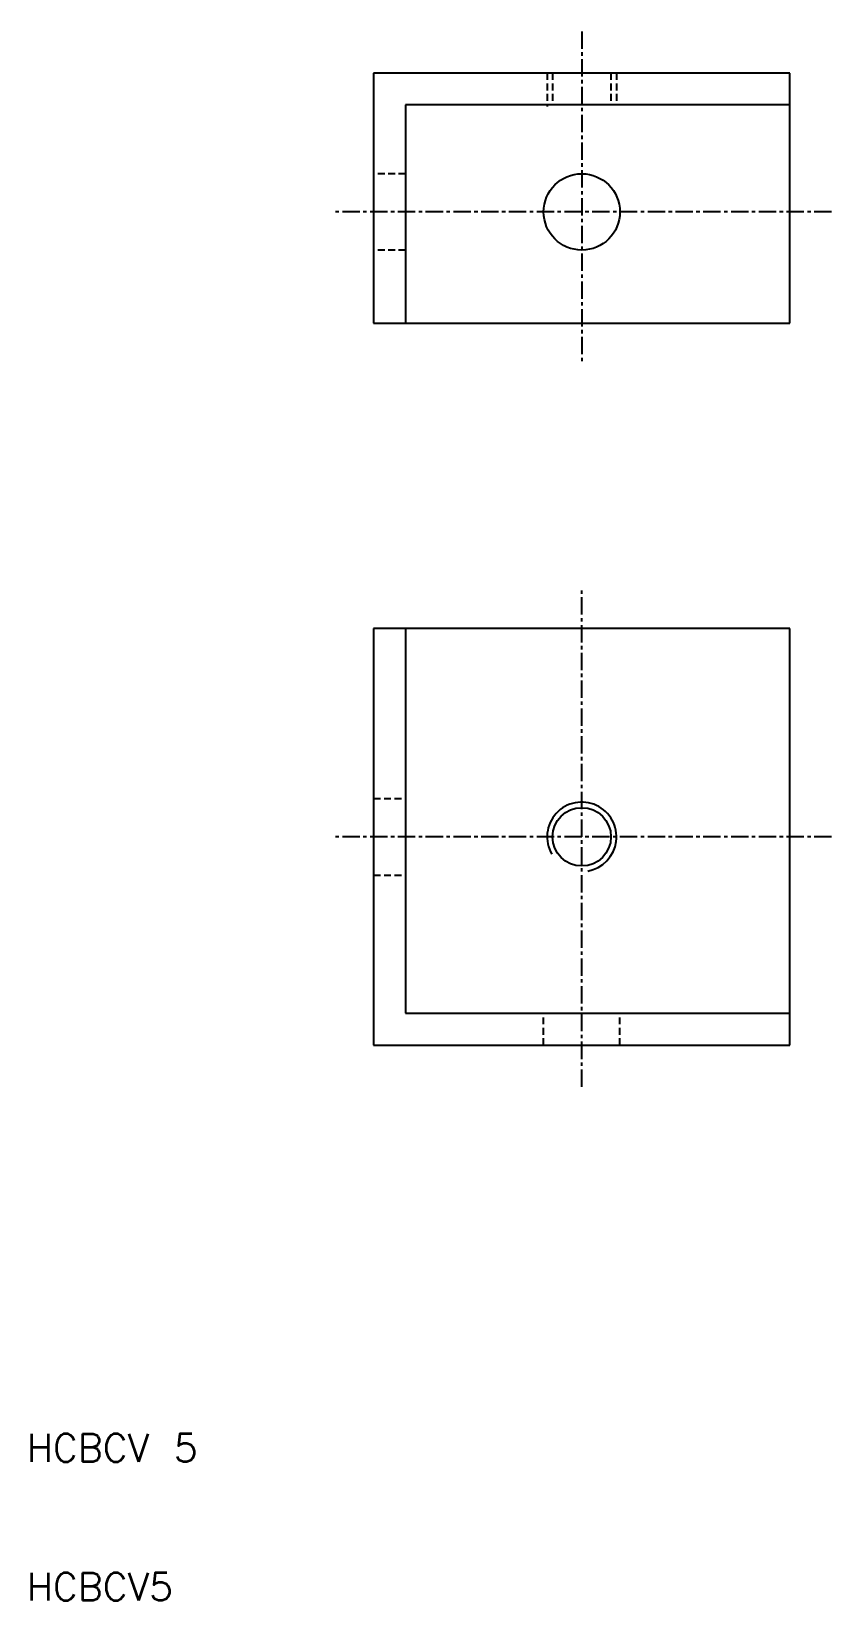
# Model space of a CAD drawing. Extents: x -40 to 18, y -55 to 58.
import ezdxf

# ---------------------------------------------------------------- set-up
doc = ezdxf.new("R2010")
doc.units = 0
doc.linetypes.add('CENTER', pattern=[2, 1.25, -0.25, 0.25, -0.25])
doc.linetypes.add('DASHED', pattern=[0.75, 0.5, -0.25])
doc.layers.get('0').update_dxf_attribs({"linetype": 'CONTINUOUS'})
doc.layers.add('CENTER', color=1, linetype='CENTER')
doc.styles.get("Standard").update_dxf_attribs({"font": 'txt.shx', "bigfont": 'bigfont.shx'})

msp = doc.modelspace()

# ---------------------------------------------------------------- linework, layer by layer
at = {"color": 7, "linetype": 'CONTINUOUS'}
for p, q in [((-15, 55), (-15, 37)), ((15, 55), (-15, 55)), ((15, 37), (15, 55)), ((-12.7, 52.7), (-12.7, 37)), ((15, 52.7), (-12.7, 52.7)), ((-15, 37), (15, 37)), ((-15, 15), (-15, -15)), ((15, 15), (-15, 15)), ((-12.7, 15), (-12.7, -12.7)), ((15, -15), (15, 15)), ((-12.7, -12.7), (15, -12.7)), ((-15, -15), (15, -15))]:
    msp.add_line(p, q, dxfattribs=at)
at = {"color": 3, "linetype": 'DASHED'}
for p, q in [((-2.5, 55), (-2.5, 52.58)), ((-2.1, 55), (-2.1, 52.7)), ((2.1, 55), (2.1, 52.7)), ((2.5, 55), (2.5, 52.7)), ((-12.7, 47.75), (-15, 47.75)), ((-12.7, 42.25), (-15, 42.25)), ((-15, 2.75), (-12.7, 2.75)), ((-15, -2.75), (-12.7, -2.75)), ((-2.75, -15), (-2.75, -12.7)), ((2.75, -15), (2.75, -12.7))]:
    msp.add_line(p, q, dxfattribs=at)
at = {"color": 7, "linetype": 'CONTINUOUS'}
for centre, radius in [((0, 45), 2.75), ((0, 0), 2.1)]:
    msp.add_circle(centre, radius, dxfattribs=at)
at = {"color": 3, "linetype": 'CONTINUOUS'}
msp.add_arc((0, 0), 2.5, 280, 210, dxfattribs=at)
at = {"layer": 'CENTER', "color": 1, "linetype": 'CENTER'}
for p, q in [((0, 58), (0, 34)), ((18, 45), (-18, 45)), ((0, -18), (0, 18)), ((18, 0), (-18, 0))]:
    msp.add_line(p, q, dxfattribs=at)

# ---------------------------------------------------------------- texts
at = {"color": 7, "linetype": 'CONTINUOUS'}
for s, p in [('HCBCV 5', (-40, -45)), ('HCBCV5', (-40, -55))]:
    msp.add_text(s, height=2, dxfattribs=at).set_placement(p)

doc.saveas('drawing.dxf')
